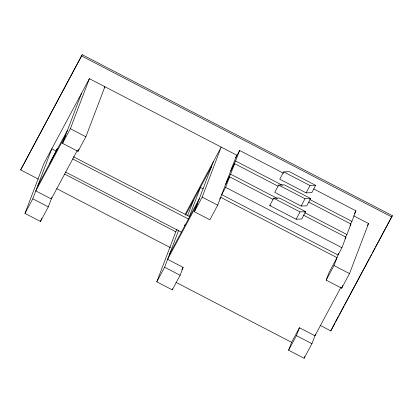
<?xml version="1.0" encoding="UTF-8"?>
<svg xmlns="http://www.w3.org/2000/svg" width="413" height="413" viewBox="0 0 413 413"><rect width="100%" height="100%" fill="white"/><g stroke="black" fill="none" stroke-linecap="round" stroke-linejoin="round"><path stroke-width="0.62" d="M38.388 179.128L20.65 169.924L82.197 54.712L392.35 215.684L330.803 330.896L320.503 325.552M20.65 169.924L82.197 54.712M51.976 197.202L48.311 206.861L40.484 221.461L24.976 213.413L43.984 163.367L89.378 78.677L236.701 155.143L217.692 205.184L209.866 219.788L194.358 211.74L213.366 161.695M24.976 213.413L32.803 198.808L51.811 148.768L56.24 151.065M49.545 163.739L57.386 148.489L56.586 150.595M104.282 87.85L104.881 86.725L85.873 136.77L78.047 151.37L62.539 143.321L81.552 93.281M62.539 143.321L70.365 128.722L89.378 78.677M40.484 221.461L41.625 218.446M78.047 151.37L78.904 149.114M197.357 203.836L167.616 259.323L183.124 267.371L180.125 275.275L172.298 289.874L156.79 281.826L175.799 231.781L177.001 229.535M156.79 281.826L164.617 267.226L178.679 230.201M187.507 215.963L193.367 200.548M194.358 211.74L202.184 197.135L221.192 147.09L185.143 214.352M172.298 289.874L172.727 288.744M303.157 214.987L345.913 237.181L341.912 247.712L337.999 255.017L221.693 194.647L225.606 187.347L229.607 176.81L272.936 199.303M226.696 181.477L230.609 174.178L234.61 163.641L277.939 186.134M231.698 168.313L235.611 161.008L239.612 150.477L283.514 173.259M315.609 334.029L311.939 343.688L304.113 358.288L288.604 350.239L291.609 342.341L299.435 327.736L314.943 335.784L341.04 287.092M288.604 350.239L296.431 335.64L299.435 327.736M353.564 215.792L368.515 223.557L349.506 273.597L341.68 288.202L326.172 280.153L329.171 272.25L336.998 257.65L220.692 197.285L219.788 198.968M326.172 280.153L333.998 265.549L338.665 253.257M345.413 237.351L346.915 234.543L350.916 224.011L308.728 202.112M350.415 224.182L351.917 221.373L355.918 210.842L313.73 188.942M304.113 358.288L304.799 356.481M341.68 288.202L342.754 285.378M330.803 330.896L334.948 322.78M37.805 185.638L67.541 130.152M65.543 135.423L35.802 190.909L51.31 198.958L77.407 150.265M185.54 215.147L211.363 166.96M184.379 225.772L184.967 224.677M169.619 254.057L199.36 198.57M235.699 157.776L239.612 150.477M230.697 170.946L234.61 163.641M225.694 184.115L229.607 176.81M181.921 269.617L183.124 267.371M283.669 171.891L279.756 179.19L306.121 192.876L311.774 192.654L315.687 185.354L289.322 171.674L283.669 171.891L310.034 185.576L315.687 185.354M278.667 185.06L274.753 192.36L301.118 206.046L306.771 205.824L310.684 198.524L284.32 184.843L278.667 185.06L305.031 198.746L310.684 198.524M269.751 205.529L273.664 198.23L279.317 198.013L305.682 211.693L301.769 218.993L296.116 219.215L269.751 205.529L271.011 205.483M306.121 192.876L310.034 185.576M301.118 206.046L305.031 198.746M296.116 219.215L300.029 211.915L305.682 211.693M354.416 213.65L355.918 210.842M350.017 225.694L350.916 224.011M345.01 238.864L345.913 237.181M367.312 225.803L368.515 223.557M335.557 321.644L338.288 316.549M338.897 315.413L344.06 305.78M344.669 304.649L369.268 258.75M369.878 257.619L371.7 254.217M372.304 253.081L375.04 247.986M375.644 246.85L392.35 215.684M73.385 156.728L189.371 216.464L200.408 187.404L203.175 188.844M81.697 56.029L391.849 217.001M235.611 161.008L282.363 185.272M309.729 199.479L351.917 221.373M230.609 174.178L277.36 198.441M304.727 212.649L346.915 234.543M273.664 198.23L300.029 211.915M225.606 187.347L341.912 247.712M70.365 128.722L85.873 136.77M202.184 197.135L217.692 205.184M333.998 265.549L349.506 273.597M72.662 158.943L188.4 219.009M65.621 172.082L181.359 232.152M64.624 174.079L175.799 231.781M56.7 188.633L170.579 247.738M32.803 198.808L48.311 206.861M164.617 267.226L180.125 275.275M296.431 335.64L311.939 343.688M175.871 282.27L291.609 342.341"/></g></svg>
